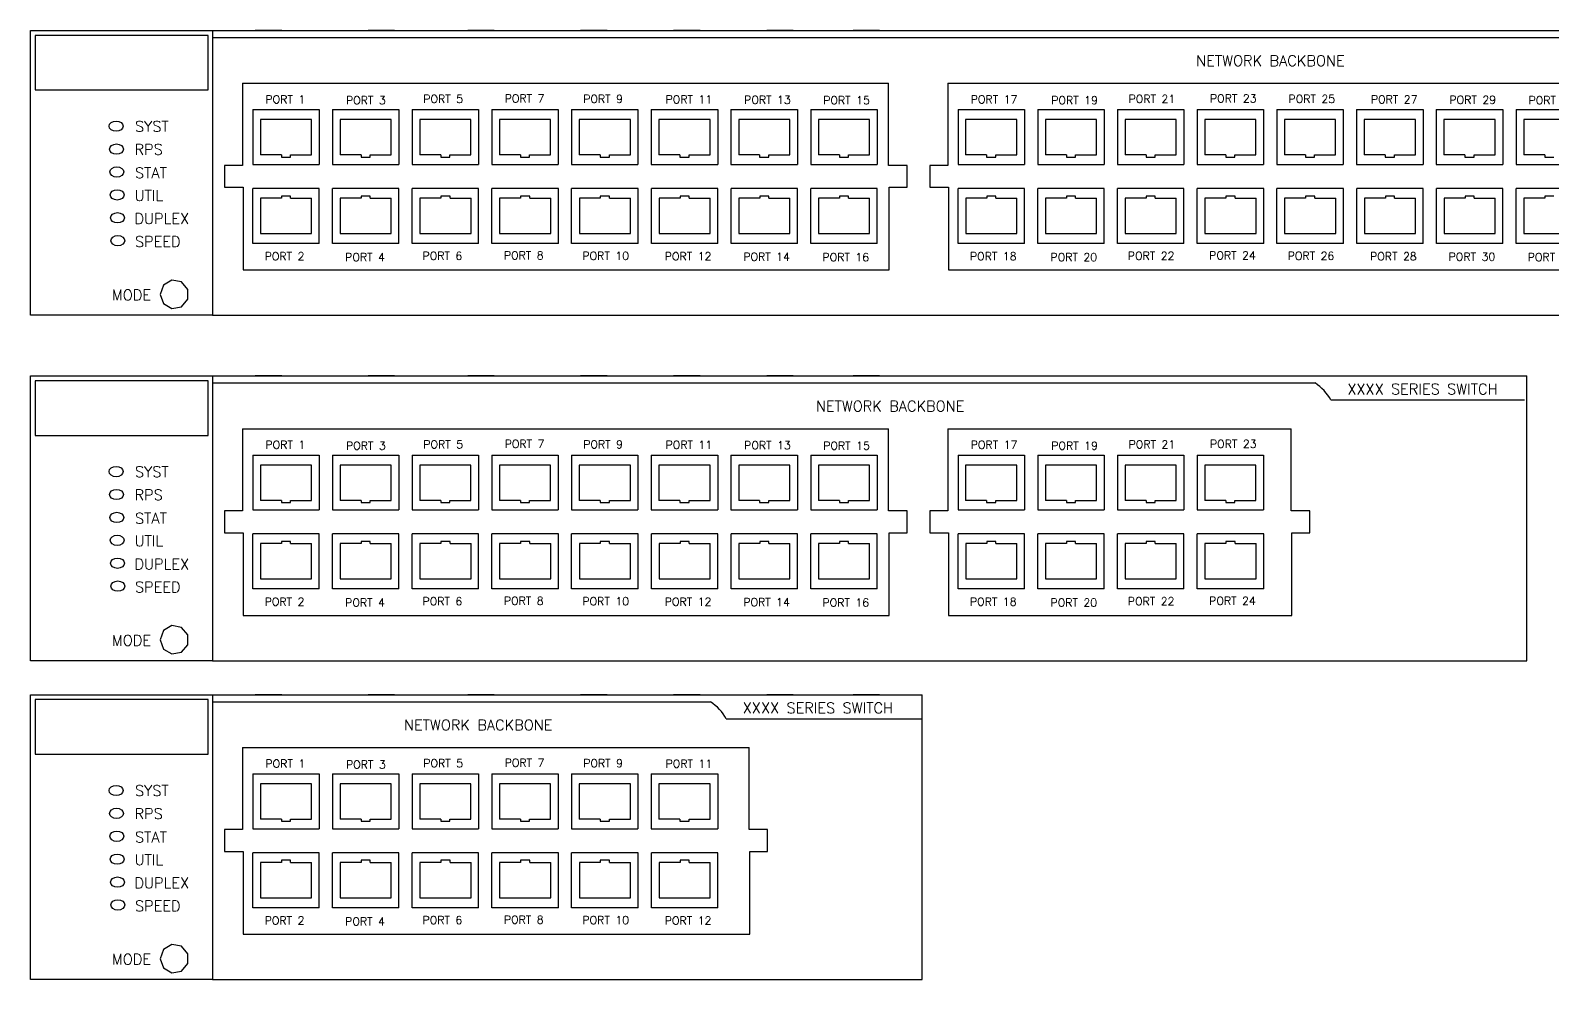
# Model space of a CAD drawing. Extents: x -2.4 to 62.2, y -8.6 to 10.3.
# Drawn here: x 50.22 to 57.38, y -1.47 to 3 of the extents above; entities that cross this region are included whole.
import ezdxf

# ---------------------------------------------------------------- set-up
doc = ezdxf.new("R2010")
doc.units = 0
doc.header["$LTSCALE"] = 0.25
doc.header["$MEASUREMENT"] = 0
doc.layers.get('0').update_dxf_attribs({"linetype": 'CONTINUOUS'})
doc.styles.get("Standard").update_dxf_attribs({"font": 'SIMPLEX.shx'})
doc.styles.add('WD', font='txt.shx')

# ---------------------------------------------------------------- blocks, each defined once
blk = doc.blocks.new('_SWITCH')
at = {"color": 7, "ltscale": 0.5}
for p, q in [((3.9115, 3.8546), (15.0519, 3.8544)), ((4.2373, 3.8544), (4.1123, 3.8544)), ((4.7686, 3.8544), (4.6436, 3.8544)), ((5.2373, 3.8544), (5.1123, 3.8544)), ((5.7686, 3.8544), (5.6436, 3.8544)), ((6.2061, 3.8544), (6.0811, 3.8544)), ((6.6436, 3.8544), (6.5186, 3.8544)), ((7.0498, 3.8544), (6.9248, 3.8544)), ((4.0524, 3.6062), (7.0923, 3.6062)), ((7.3702, 3.6062), (10.4101, 3.6062)), ((4.1008, 3.4824), (4.4133, 3.4824)), ((4.1008, 3.4824), (4.1008, 3.2241)), ((4.4133, 3.4824), (4.4133, 3.2241)), ((4.4758, 3.4824), (4.7883, 3.4824)), ((4.4758, 3.4824), (4.4758, 3.2241)), ((4.7883, 3.4824), (4.7883, 3.2241)), ((4.8508, 3.4824), (5.1633, 3.4824)), ((4.8508, 3.4824), (4.8508, 3.2241)), ((5.1633, 3.4824), (5.1633, 3.2241)), ((5.2258, 3.4824), (5.5383, 3.4824)), ((5.2258, 3.4824), (5.2258, 3.2241)), ((5.5383, 3.4824), (5.5383, 3.2241)), ((5.6008, 3.4824), (5.9133, 3.4824)), ((5.6008, 3.4824), (5.6008, 3.2241)), ((5.9133, 3.4824), (5.9133, 3.2241)), ((5.9758, 3.4824), (6.2883, 3.4824)), ((5.9758, 3.4824), (5.9758, 3.2241)), ((6.2883, 3.4824), (6.2883, 3.2241)), ((6.3508, 3.4824), (6.6633, 3.4824)), ((6.3508, 3.4824), (6.3508, 3.2241)), ((6.6633, 3.4824), (6.6633, 3.2241)), ((6.7258, 3.4824), (7.0383, 3.4824)), ((6.7258, 3.4824), (6.7258, 3.2241)), ((7.0383, 3.4824), (7.0383, 3.2241)), ((7.4187, 3.4824), (7.7312, 3.4824)), ((7.4187, 3.4824), (7.4187, 3.2241)), ((7.7312, 3.4824), (7.7312, 3.2241)), ((7.7937, 3.4824), (8.1062, 3.4824)), ((7.7937, 3.4824), (7.7937, 3.2241)), ((8.1062, 3.4824), (8.1062, 3.2241)), ((8.1687, 3.4824), (8.4812, 3.4824)), ((8.1687, 3.4824), (8.1687, 3.2241)), ((8.4812, 3.4824), (8.4812, 3.2241)), ((8.5437, 3.4824), (8.8562, 3.4824)), ((8.5437, 3.4824), (8.5437, 3.2241)), ((8.8562, 3.4824), (8.8562, 3.2241)), ((8.9187, 3.4824), (9.2312, 3.4824)), ((8.9187, 3.4824), (8.9187, 3.2241)), ((9.2312, 3.4824), (9.2312, 3.2241)), ((9.2937, 3.4824), (9.6062, 3.4824)), ((9.2937, 3.4824), (9.2937, 3.2241)), ((9.6062, 3.4824), (9.6062, 3.2241)), ((9.6687, 3.4824), (9.9812, 3.4824)), ((9.6687, 3.4824), (9.6687, 3.2241)), ((9.9812, 3.4824), (9.9812, 3.2241)), ((10.0437, 3.4824), (10.3562, 3.4824)), ((10.0437, 3.4824), (10.0437, 3.2241)), ((4.3773, 3.4353), (4.1369, 3.4353)), ((4.1369, 3.4353), (4.1369, 3.269)), ((4.3773, 3.269), (4.3773, 3.4353)), ((4.7523, 3.4353), (4.5119, 3.4353)), ((4.5119, 3.4353), (4.5119, 3.269)), ((4.7523, 3.269), (4.7523, 3.4353)), ((5.1273, 3.4353), (4.8869, 3.4353)), ((4.8869, 3.4353), (4.8869, 3.269)), ((5.1273, 3.269), (5.1273, 3.4353)), ((5.5023, 3.4353), (5.2619, 3.4353)), ((5.2619, 3.4353), (5.2619, 3.269)), ((5.5023, 3.269), (5.5023, 3.4353)), ((5.8773, 3.4353), (5.6369, 3.4353)), ((5.6369, 3.4353), (5.6369, 3.269)), ((5.8773, 3.269), (5.8773, 3.4353)), ((6.2523, 3.4353), (6.0119, 3.4353)), ((6.0119, 3.4353), (6.0119, 3.269)), ((6.2523, 3.269), (6.2523, 3.4353)), ((6.6273, 3.4353), (6.3869, 3.4353)), ((6.3869, 3.4353), (6.3869, 3.269)), ((6.6273, 3.269), (6.6273, 3.4353)), ((7.0023, 3.4353), (6.7619, 3.4353)), ((6.7619, 3.4353), (6.7619, 3.269)), ((7.0023, 3.269), (7.0023, 3.4353)), ((7.6951, 3.4353), (7.4547, 3.4353)), ((7.4547, 3.4353), (7.4547, 3.269)), ((7.6951, 3.269), (7.6951, 3.4353)), ((8.0701, 3.4353), (7.8297, 3.4353)), ((7.8297, 3.4353), (7.8297, 3.269)), ((8.0701, 3.269), (8.0701, 3.4353)), ((8.4451, 3.4353), (8.2047, 3.4353)), ((8.2047, 3.4353), (8.2047, 3.269)), ((8.4451, 3.269), (8.4451, 3.4353)), ((8.8201, 3.4353), (8.5797, 3.4353)), ((8.5797, 3.4353), (8.5797, 3.269)), ((8.8201, 3.269), (8.8201, 3.4353)), ((9.1951, 3.4353), (8.9547, 3.4353)), ((8.9547, 3.4353), (8.9547, 3.269)), ((9.1951, 3.269), (9.1951, 3.4353)), ((9.5701, 3.4353), (9.3297, 3.4353)), ((9.3297, 3.4353), (9.3297, 3.269)), ((9.5701, 3.269), (9.5701, 3.4353)), ((9.9451, 3.4353), (9.7047, 3.4353)), ((9.7047, 3.4353), (9.7047, 3.269)), ((9.9451, 3.269), (9.9451, 3.4353)), ((10.3201, 3.4353), (10.0797, 3.4353)), ((10.0797, 3.4353), (10.0797, 3.269)), ((4.1008, 3.2241), (4.4133, 3.2241)), ((4.2356, 3.269), (4.1369, 3.269)), ((4.2356, 3.269), (4.2356, 3.2591)), ((4.2356, 3.2591), (4.2786, 3.2591)), ((4.2786, 3.269), (4.3773, 3.269)), ((4.2786, 3.2591), (4.2786, 3.269)), ((4.4758, 3.2241), (4.7883, 3.2241)), ((4.6106, 3.269), (4.5119, 3.269)), ((4.6106, 3.269), (4.6106, 3.2591)), ((4.6106, 3.2591), (4.6536, 3.2591)), ((4.6536, 3.269), (4.7523, 3.269)), ((4.6536, 3.2591), (4.6536, 3.269)), ((4.8508, 3.2241), (5.1633, 3.2241)), ((4.9856, 3.269), (4.8869, 3.269)), ((4.9856, 3.269), (4.9856, 3.2591)), ((4.9856, 3.2591), (5.0286, 3.2591)), ((5.0286, 3.269), (5.1273, 3.269)), ((5.0286, 3.2591), (5.0286, 3.269)), ((5.2258, 3.2241), (5.5383, 3.2241)), ((5.3606, 3.269), (5.2619, 3.269)), ((5.3606, 3.269), (5.3606, 3.2591)), ((5.3606, 3.2591), (5.4036, 3.2591)), ((5.4036, 3.269), (5.5023, 3.269)), ((5.4036, 3.2591), (5.4036, 3.269)), ((5.6008, 3.2241), (5.9133, 3.2241)), ((5.7356, 3.269), (5.6369, 3.269)), ((5.7356, 3.269), (5.7356, 3.2591)), ((5.7356, 3.2591), (5.7786, 3.2591)), ((5.7786, 3.269), (5.8773, 3.269)), ((5.7786, 3.2591), (5.7786, 3.269)), ((5.9758, 3.2241), (6.2883, 3.2241)), ((6.1106, 3.269), (6.0119, 3.269)), ((6.1106, 3.269), (6.1106, 3.2591)), ((6.1106, 3.2591), (6.1536, 3.2591)), ((6.1536, 3.269), (6.2523, 3.269)), ((6.1536, 3.2591), (6.1536, 3.269)), ((6.3508, 3.2241), (6.6633, 3.2241)), ((6.4856, 3.269), (6.3869, 3.269)), ((6.4856, 3.269), (6.4856, 3.2591)), ((6.4856, 3.2591), (6.5286, 3.2591)), ((6.5286, 3.269), (6.6273, 3.269)), ((6.5286, 3.2591), (6.5286, 3.269)), ((6.7258, 3.2241), (7.0383, 3.2241)), ((6.8606, 3.269), (6.7619, 3.269)), ((6.8606, 3.269), (6.8606, 3.2591)), ((6.8606, 3.2591), (6.9036, 3.2591)), ((6.9036, 3.269), (7.0023, 3.269)), ((6.9036, 3.2591), (6.9036, 3.269)), ((7.4187, 3.2241), (7.7312, 3.2241)), ((7.5534, 3.269), (7.4547, 3.269)), ((7.5534, 3.269), (7.5534, 3.2591)), ((7.5534, 3.2591), (7.5964, 3.2591)), ((7.5964, 3.269), (7.6951, 3.269)), ((7.5964, 3.2591), (7.5964, 3.269)), ((7.7937, 3.2241), (8.1062, 3.2241)), ((7.9284, 3.269), (7.8297, 3.269)), ((7.9284, 3.269), (7.9284, 3.2591)), ((7.9284, 3.2591), (7.9714, 3.2591)), ((7.9714, 3.269), (8.0701, 3.269)), ((7.9714, 3.2591), (7.9714, 3.269)), ((8.1687, 3.2241), (8.4812, 3.2241)), ((8.3034, 3.269), (8.2047, 3.269)), ((8.3034, 3.269), (8.3034, 3.2591)), ((8.3034, 3.2591), (8.3464, 3.2591)), ((8.3464, 3.269), (8.4451, 3.269)), ((8.3464, 3.2591), (8.3464, 3.269)), ((8.5437, 3.2241), (8.8562, 3.2241)), ((8.6784, 3.269), (8.5797, 3.269)), ((8.6784, 3.269), (8.6784, 3.2591)), ((8.6784, 3.2591), (8.7214, 3.2591)), ((8.7214, 3.269), (8.8201, 3.269)), ((8.7214, 3.2591), (8.7214, 3.269)), ((8.9187, 3.2241), (9.2312, 3.2241)), ((9.0534, 3.269), (8.9547, 3.269)), ((9.0534, 3.269), (9.0534, 3.2591)), ((9.0534, 3.2591), (9.0964, 3.2591)), ((9.0964, 3.269), (9.1951, 3.269)), ((9.0964, 3.2591), (9.0964, 3.269)), ((9.2937, 3.2241), (9.6062, 3.2241)), ((9.4284, 3.269), (9.3297, 3.269)), ((9.4284, 3.269), (9.4284, 3.2591)), ((9.4284, 3.2591), (9.4714, 3.2591)), ((9.4714, 3.269), (9.5701, 3.269)), ((9.4714, 3.2591), (9.4714, 3.269)), ((9.6687, 3.2241), (9.9812, 3.2241)), ((9.8034, 3.269), (9.7047, 3.269)), ((9.8034, 3.269), (9.8034, 3.2591)), ((9.8034, 3.2591), (9.8464, 3.2591)), ((9.8464, 3.269), (9.9451, 3.269)), ((9.8464, 3.2591), (9.8464, 3.269)), ((10.0437, 3.2241), (10.3562, 3.2241)), ((10.1784, 3.269), (10.0797, 3.269)), ((10.1784, 3.269), (10.1784, 3.2591)), ((10.1784, 3.2591), (10.2214, 3.2591)), ((4.4138, 3.1108), (4.1013, 3.1108)), ((4.1013, 2.8525), (4.1013, 3.1108)), ((4.4138, 2.8525), (4.4138, 3.1108)), ((4.7888, 3.1108), (4.4763, 3.1108)), ((4.4763, 2.8525), (4.4763, 3.1108)), ((4.7888, 2.8525), (4.7888, 3.1108)), ((5.1638, 3.1108), (4.8513, 3.1108)), ((4.8513, 2.8525), (4.8513, 3.1108)), ((5.1638, 2.8525), (5.1638, 3.1108)), ((5.5388, 3.1108), (5.2263, 3.1108)), ((5.2263, 2.8525), (5.2263, 3.1108)), ((5.5388, 2.8525), (5.5388, 3.1108)), ((5.9138, 3.1108), (5.6013, 3.1108)), ((5.6013, 2.8525), (5.6013, 3.1108)), ((5.9138, 2.8525), (5.9138, 3.1108)), ((6.2888, 3.1108), (5.9763, 3.1108)), ((5.9763, 2.8525), (5.9763, 3.1108)), ((6.2888, 2.8525), (6.2888, 3.1108)), ((6.6638, 3.1108), (6.3513, 3.1108)), ((6.3513, 2.8525), (6.3513, 3.1108)), ((6.6638, 2.8525), (6.6638, 3.1108)), ((7.0388, 3.1108), (6.7263, 3.1108)), ((6.7263, 2.8525), (6.7263, 3.1108)), ((7.0388, 2.8525), (7.0388, 3.1108)), ((7.7317, 3.1108), (7.4192, 3.1108)), ((7.4192, 2.8525), (7.4192, 3.1108)), ((7.7317, 2.8525), (7.7317, 3.1108)), ((8.1067, 3.1108), (7.7942, 3.1108)), ((7.7942, 2.8525), (7.7942, 3.1108)), ((8.1067, 2.8525), (8.1067, 3.1108)), ((8.4817, 3.1108), (8.1692, 3.1108)), ((8.1692, 2.8525), (8.1692, 3.1108)), ((8.4817, 2.8525), (8.4817, 3.1108)), ((8.8567, 3.1108), (8.5442, 3.1108)), ((8.5442, 2.8525), (8.5442, 3.1108)), ((8.8567, 2.8525), (8.8567, 3.1108)), ((9.2317, 3.1108), (8.9192, 3.1108)), ((8.9192, 2.8525), (8.9192, 3.1108)), ((9.2317, 2.8525), (9.2317, 3.1108)), ((9.6067, 3.1108), (9.2942, 3.1108)), ((9.2942, 2.8525), (9.2942, 3.1108)), ((9.6067, 2.8525), (9.6067, 3.1108)), ((9.9817, 3.1108), (9.6692, 3.1108)), ((9.6692, 2.8525), (9.6692, 3.1108)), ((9.9817, 2.8525), (9.9817, 3.1108)), ((10.3567, 3.1108), (10.0442, 3.1108)), ((10.0442, 2.8525), (10.0442, 3.1108)), ((4.2361, 3.0659), (4.1374, 3.0659)), ((4.1374, 3.0659), (4.1374, 2.8996)), ((4.2791, 3.0758), (4.2361, 3.0758)), ((4.2361, 3.0758), (4.2361, 3.0659)), ((4.2791, 3.0659), (4.2791, 3.0758)), ((4.2791, 3.0659), (4.3778, 3.0659)), ((4.3778, 2.8996), (4.3778, 3.0659)), ((4.6111, 3.0659), (4.5124, 3.0659)), ((4.5124, 3.0659), (4.5124, 2.8996)), ((4.6541, 3.0758), (4.6111, 3.0758)), ((4.6111, 3.0758), (4.6111, 3.0659)), ((4.6541, 3.0659), (4.6541, 3.0758)), ((4.6541, 3.0659), (4.7528, 3.0659)), ((4.7528, 2.8996), (4.7528, 3.0659)), ((4.9861, 3.0659), (4.8874, 3.0659)), ((4.8874, 3.0659), (4.8874, 2.8996)), ((5.0291, 3.0758), (4.9861, 3.0758)), ((4.9861, 3.0758), (4.9861, 3.0659)), ((5.0291, 3.0659), (5.0291, 3.0758)), ((5.0291, 3.0659), (5.1278, 3.0659)), ((5.1278, 2.8996), (5.1278, 3.0659)), ((5.3611, 3.0659), (5.2624, 3.0659)), ((5.2624, 3.0659), (5.2624, 2.8996)), ((5.4041, 3.0758), (5.3611, 3.0758)), ((5.3611, 3.0758), (5.3611, 3.0659)), ((5.4041, 3.0659), (5.4041, 3.0758)), ((5.4041, 3.0659), (5.5028, 3.0659)), ((5.5028, 2.8996), (5.5028, 3.0659)), ((5.7361, 3.0659), (5.6374, 3.0659)), ((5.6374, 3.0659), (5.6374, 2.8996)), ((5.7791, 3.0758), (5.7361, 3.0758)), ((5.7361, 3.0758), (5.7361, 3.0659)), ((5.7791, 3.0659), (5.7791, 3.0758)), ((5.7791, 3.0659), (5.8778, 3.0659)), ((5.8778, 2.8996), (5.8778, 3.0659)), ((6.1111, 3.0659), (6.0124, 3.0659)), ((6.0124, 3.0659), (6.0124, 2.8996)), ((6.1541, 3.0758), (6.1111, 3.0758)), ((6.1111, 3.0758), (6.1111, 3.0659)), ((6.1541, 3.0659), (6.1541, 3.0758)), ((6.1541, 3.0659), (6.2528, 3.0659)), ((6.2528, 2.8996), (6.2528, 3.0659)), ((6.4861, 3.0659), (6.3874, 3.0659)), ((6.3874, 3.0659), (6.3874, 2.8996)), ((6.5291, 3.0758), (6.4861, 3.0758)), ((6.4861, 3.0758), (6.4861, 3.0659)), ((6.5291, 3.0659), (6.5291, 3.0758)), ((6.5291, 3.0659), (6.6278, 3.0659)), ((6.6278, 2.8996), (6.6278, 3.0659)), ((6.8611, 3.0659), (6.7624, 3.0659)), ((6.7624, 3.0659), (6.7624, 2.8996)), ((6.9041, 3.0758), (6.8611, 3.0758)), ((6.8611, 3.0758), (6.8611, 3.0659)), ((6.9041, 3.0659), (6.9041, 3.0758)), ((6.9041, 3.0659), (7.0028, 3.0659)), ((7.0028, 2.8996), (7.0028, 3.0659)), ((7.5539, 3.0659), (7.4552, 3.0659)), ((7.4552, 3.0659), (7.4552, 2.8996)), ((7.5969, 3.0758), (7.5539, 3.0758)), ((7.5539, 3.0758), (7.5539, 3.0659)), ((7.5969, 3.0659), (7.5969, 3.0758)), ((7.5969, 3.0659), (7.6956, 3.0659)), ((7.6956, 2.8996), (7.6956, 3.0659)), ((7.9289, 3.0659), (7.8302, 3.0659)), ((7.8302, 3.0659), (7.8302, 2.8996)), ((7.9719, 3.0758), (7.9289, 3.0758)), ((7.9289, 3.0758), (7.9289, 3.0659)), ((7.9719, 3.0659), (7.9719, 3.0758)), ((7.9719, 3.0659), (8.0706, 3.0659)), ((8.0706, 2.8996), (8.0706, 3.0659)), ((8.3039, 3.0659), (8.2052, 3.0659)), ((8.2052, 3.0659), (8.2052, 2.8996)), ((8.3469, 3.0758), (8.3039, 3.0758)), ((8.3039, 3.0758), (8.3039, 3.0659)), ((8.3469, 3.0659), (8.3469, 3.0758)), ((8.3469, 3.0659), (8.4456, 3.0659)), ((8.4456, 2.8996), (8.4456, 3.0659)), ((8.6789, 3.0659), (8.5802, 3.0659)), ((8.5802, 3.0659), (8.5802, 2.8996)), ((8.7219, 3.0758), (8.6789, 3.0758)), ((8.6789, 3.0758), (8.6789, 3.0659)), ((8.7219, 3.0659), (8.7219, 3.0758)), ((8.7219, 3.0659), (8.8206, 3.0659)), ((8.8206, 2.8996), (8.8206, 3.0659)), ((9.0539, 3.0659), (8.9552, 3.0659)), ((8.9552, 3.0659), (8.9552, 2.8996)), ((9.0969, 3.0758), (9.0539, 3.0758)), ((9.0539, 3.0758), (9.0539, 3.0659)), ((9.0969, 3.0659), (9.0969, 3.0758)), ((9.0969, 3.0659), (9.1956, 3.0659)), ((9.1956, 2.8996), (9.1956, 3.0659)), ((9.4289, 3.0659), (9.3302, 3.0659)), ((9.3302, 3.0659), (9.3302, 2.8996)), ((9.4719, 3.0758), (9.4289, 3.0758)), ((9.4289, 3.0758), (9.4289, 3.0659)), ((9.4719, 3.0659), (9.4719, 3.0758)), ((9.4719, 3.0659), (9.5706, 3.0659)), ((9.5706, 2.8996), (9.5706, 3.0659)), ((9.8039, 3.0659), (9.7052, 3.0659)), ((9.7052, 3.0659), (9.7052, 2.8996)), ((9.8469, 3.0758), (9.8039, 3.0758)), ((9.8039, 3.0758), (9.8039, 3.0659)), ((9.8469, 3.0659), (9.8469, 3.0758)), ((9.8469, 3.0659), (9.9456, 3.0659)), ((9.9456, 2.8996), (9.9456, 3.0659)), ((10.1789, 3.0659), (10.0802, 3.0659)), ((10.0802, 3.0659), (10.0802, 2.8996)), ((10.2219, 3.0758), (10.1789, 3.0758)), ((10.1789, 3.0758), (10.1789, 3.0659)), ((4.1374, 2.8996), (4.3778, 2.8996)), ((4.5124, 2.8996), (4.7528, 2.8996)), ((4.8874, 2.8996), (5.1278, 2.8996)), ((5.2624, 2.8996), (5.5028, 2.8996)), ((5.6374, 2.8996), (5.8778, 2.8996)), ((6.0124, 2.8996), (6.2528, 2.8996)), ((6.3874, 2.8996), (6.6278, 2.8996)), ((6.7624, 2.8996), (7.0028, 2.8996)), ((7.4552, 2.8996), (7.6956, 2.8996)), ((7.8302, 2.8996), (8.0706, 2.8996)), ((8.2052, 2.8996), (8.4456, 2.8996)), ((8.5802, 2.8996), (8.8206, 2.8996)), ((8.9552, 2.8996), (9.1956, 2.8996)), ((9.3302, 2.8996), (9.5706, 2.8996)), ((9.7052, 2.8996), (9.9456, 2.8996)), ((10.0802, 2.8996), (10.3206, 2.8996)), ((4.4138, 2.8525), (4.1013, 2.8525)), ((4.7888, 2.8525), (4.4763, 2.8525)), ((5.1638, 2.8525), (4.8513, 2.8525)), ((5.5388, 2.8525), (5.2263, 2.8525)), ((5.9138, 2.8525), (5.6013, 2.8525)), ((6.2888, 2.8525), (5.9763, 2.8525)), ((6.6638, 2.8525), (6.3513, 2.8525)), ((7.0388, 2.8525), (6.7263, 2.8525)), ((7.7317, 2.8525), (7.4192, 2.8525)), ((8.1067, 2.8525), (7.7942, 2.8525)), ((8.4817, 2.8525), (8.1692, 2.8525)), ((8.8567, 2.8525), (8.5442, 2.8525)), ((9.2317, 2.8525), (8.9192, 2.8525)), ((9.6067, 2.8525), (9.2942, 2.8525)), ((9.9817, 2.8525), (9.6692, 2.8525)), ((10.3567, 2.8525), (10.0442, 2.8525))]:
    blk.add_line(p, q, dxfattribs=at)
for p, q in [((3.9115, 3.8214), (14.0675, 3.8214)), ((4.0524, 3.6062), (4.0524, 3.2201)), ((7.0923, 3.2201), (7.0923, 3.6062)), ((7.3702, 3.6062), (7.3702, 3.2201)), ((4.0524, 3.2201), (3.9684, 3.2201)), ((3.9684, 3.2201), (3.9684, 3.117)), ((7.1794, 3.2201), (7.0923, 3.2201)), ((7.1794, 3.117), (7.1794, 3.2201)), ((7.3702, 3.2201), (7.2862, 3.2201)), ((7.2862, 3.2201), (7.2862, 3.117)), ((3.9684, 3.117), (4.0555, 3.117)), ((4.0555, 3.117), (4.0555, 2.7279)), ((7.0954, 3.117), (7.1794, 3.117)), ((7.0956, 2.7279), (7.0954, 3.117)), ((7.2862, 3.117), (7.3733, 3.117)), ((7.3733, 3.117), (7.3733, 2.7279)), ((4.0555, 2.7279), (7.0956, 2.7279)), ((7.3733, 2.7279), (10.4134, 2.7279)), ((3.9115, 2.5147), (15.0519, 2.5147))]:
    blk.add_line(p, q)
for points in [[(3.9115, 3.8546), (3.9115, 2.5147), (3.0554, 2.5147), (3.0554, 3.8546)], [(3.0777, 3.8316), (3.0777, 3.5748), (3.8917, 3.5748), (3.8917, 3.8316)], [(3.6808, 2.5695), (3.7209, 2.5464), (3.7664, 2.5544), (3.7962, 2.5898), (3.7962, 2.6361), (3.7664, 2.6715), (3.7209, 2.6796), (3.6808, 2.6564), (3.665, 2.613)]]:
    blk.add_lwpolyline(points, close=True)
for centre in [(3.4583, 3.4043), (3.46, 3.2966), (3.4617, 3.1888), (3.4634, 3.0811), (3.465, 2.9734), (3.4667, 2.8657)]:
    blk.add_ellipse(centre, major_axis=(0.0329, 0), ratio=0.733389)
at = {"color": 7, "linetype": 'Continuous', "ltscale": 0.5}
for s, height, p in [('NETWORK BACKBONE', 0.05, (8.539, 3.6873)), ('PORT 1', 0.03764, (4.1607, 3.5117)), ('PORT 3', 0.03764, (4.5396, 3.5073)), ('PORT 5', 0.03764, (4.9033, 3.5136)), ('PORT 7', 0.03764, (5.286, 3.5157)), ('PORT 9', 0.03764, (5.6555, 3.5136)), ('PORT 11', 0.03764, (6.043, 3.5115)), ('PORT 13', 0.03764, (6.4125, 3.5094)), ('PORT 15', 0.03764, (6.7846, 3.5073)), ('PORT 17', 0.03764, (7.4785, 3.5117)), ('PORT 19', 0.03764, (7.8574, 3.5073)), ('PORT 21', 0.03764, (8.2211, 3.5136)), ('PORT 23', 0.03764, (8.6038, 3.5157)), ('PORT 25', 0.03764, (8.9733, 3.5136)), ('PORT 27', 0.03764, (9.3608, 3.5115)), ('PORT 29', 0.03764, (9.7303, 3.5094)), ('PORT 31', 0.03764, (10.1024, 3.5073)), ('SYST', 0.05, (3.5472, 3.3785)), ('RPS', 0.05, (3.5451, 3.2701)), ('STAT', 0.05, (3.5474, 3.1598)), ('UTIL', 0.05, (3.5449, 3.053)), ('DUPLEX', 0.05, (3.5447, 2.9443)), ('SPEED', 0.05, (3.5472, 2.8363)), ('MODE', 0.05, (3.4383, 2.5854))]:
    blk.add_text(s, height=height, dxfattribs=at).set_placement(p)
for s, p in [('PORT 2', (4.157, 2.7736)), ('PORT 4', (4.5358, 2.7692)), ('PORT 6', (4.8996, 2.7755)), ('PORT 8', (5.2823, 2.7776)), ('PORT 10', (5.6518, 2.7755)), ('PORT 12', (6.0392, 2.7734)), ('PORT 14', (6.4087, 2.7713)), ('PORT 16', (6.7809, 2.7692)), ('PORT 18', (7.4748, 2.7736)), ('PORT 20', (7.8536, 2.7692)), ('PORT 22', (8.2174, 2.7755)), ('PORT 24', (8.6001, 2.7776)), ('PORT 26', (8.9696, 2.7755)), ('PORT 28', (9.357, 2.7734)), ('PORT 30', (9.7265, 2.7713)), ('PORT 32', (10.0987, 2.7692))]:
    blk.add_text(s, height=0.03764, rotation=360, dxfattribs=at).set_placement(p)
at = {"style": 'WD', "flags": 1}
blk.add_attdef('10/100/1000 Base-T', (14.3312, 3.3395), '', height=0.01, dxfattribs=at)
blk = doc.blocks.new('_SWITCH24')
at = {"color": 7, "ltscale": 0.5}
for p, q in [((3.9115, 3.8546), (10.0938, 3.8545)), ((4.2373, 3.8544), (4.1123, 3.8544)), ((4.7686, 3.8544), (4.6436, 3.8544)), ((5.2373, 3.8544), (5.1123, 3.8544)), ((5.7686, 3.8544), (5.6436, 3.8544)), ((6.2061, 3.8544), (6.0811, 3.8544)), ((6.6436, 3.8544), (6.5186, 3.8544)), ((7.0498, 3.8544), (6.9248, 3.8544)), ((4.0524, 3.6062), (7.0923, 3.6062)), ((7.3702, 3.6062), (8.986, 3.6062)), ((4.1008, 3.4824), (4.4133, 3.4824)), ((4.1008, 3.4824), (4.1008, 3.2241)), ((4.4133, 3.4824), (4.4133, 3.2241)), ((4.4758, 3.4824), (4.7883, 3.4824)), ((4.4758, 3.4824), (4.4758, 3.2241)), ((4.7883, 3.4824), (4.7883, 3.2241)), ((4.8508, 3.4824), (5.1633, 3.4824)), ((4.8508, 3.4824), (4.8508, 3.2241)), ((5.1633, 3.4824), (5.1633, 3.2241)), ((5.2258, 3.4824), (5.5383, 3.4824)), ((5.2258, 3.4824), (5.2258, 3.2241)), ((5.5383, 3.4824), (5.5383, 3.2241)), ((5.6008, 3.4824), (5.9133, 3.4824)), ((5.6008, 3.4824), (5.6008, 3.2241)), ((5.9133, 3.4824), (5.9133, 3.2241)), ((5.9758, 3.4824), (6.2883, 3.4824)), ((5.9758, 3.4824), (5.9758, 3.2241)), ((6.2883, 3.4824), (6.2883, 3.2241)), ((6.3508, 3.4824), (6.6633, 3.4824)), ((6.3508, 3.4824), (6.3508, 3.2241)), ((6.6633, 3.4824), (6.6633, 3.2241)), ((6.7258, 3.4824), (7.0383, 3.4824)), ((6.7258, 3.4824), (6.7258, 3.2241)), ((7.0383, 3.4824), (7.0383, 3.2241)), ((7.4187, 3.4824), (7.7312, 3.4824)), ((7.4187, 3.4824), (7.4187, 3.2241)), ((7.7312, 3.4824), (7.7312, 3.2241)), ((7.7937, 3.4824), (8.1062, 3.4824)), ((7.7937, 3.4824), (7.7937, 3.2241)), ((8.1062, 3.4824), (8.1062, 3.2241)), ((8.1687, 3.4824), (8.4812, 3.4824)), ((8.1687, 3.4824), (8.1687, 3.2241)), ((8.4812, 3.4824), (8.4812, 3.2241)), ((8.5437, 3.4824), (8.8562, 3.4824)), ((8.5437, 3.4824), (8.5437, 3.2241)), ((8.8562, 3.4824), (8.8562, 3.2241)), ((4.3773, 3.4353), (4.1369, 3.4353)), ((4.1369, 3.4353), (4.1369, 3.269)), ((4.3773, 3.269), (4.3773, 3.4353)), ((4.7523, 3.4353), (4.5119, 3.4353)), ((4.5119, 3.4353), (4.5119, 3.269)), ((4.7523, 3.269), (4.7523, 3.4353)), ((5.1273, 3.4353), (4.8869, 3.4353)), ((4.8869, 3.4353), (4.8869, 3.269)), ((5.1273, 3.269), (5.1273, 3.4353)), ((5.5023, 3.4353), (5.2619, 3.4353)), ((5.2619, 3.4353), (5.2619, 3.269)), ((5.5023, 3.269), (5.5023, 3.4353)), ((5.8773, 3.4353), (5.6369, 3.4353)), ((5.6369, 3.4353), (5.6369, 3.269)), ((5.8773, 3.269), (5.8773, 3.4353)), ((6.2523, 3.4353), (6.0119, 3.4353)), ((6.0119, 3.4353), (6.0119, 3.269)), ((6.2523, 3.269), (6.2523, 3.4353)), ((6.6273, 3.4353), (6.3869, 3.4353)), ((6.3869, 3.4353), (6.3869, 3.269)), ((6.6273, 3.269), (6.6273, 3.4353)), ((7.0023, 3.4353), (6.7619, 3.4353)), ((6.7619, 3.4353), (6.7619, 3.269)), ((7.0023, 3.269), (7.0023, 3.4353)), ((7.6951, 3.4353), (7.4547, 3.4353)), ((7.4547, 3.4353), (7.4547, 3.269)), ((7.6951, 3.269), (7.6951, 3.4353)), ((8.0701, 3.4353), (7.8297, 3.4353)), ((7.8297, 3.4353), (7.8297, 3.269)), ((8.0701, 3.269), (8.0701, 3.4353)), ((8.4451, 3.4353), (8.2047, 3.4353)), ((8.2047, 3.4353), (8.2047, 3.269)), ((8.4451, 3.269), (8.4451, 3.4353)), ((8.8201, 3.4353), (8.5797, 3.4353)), ((8.5797, 3.4353), (8.5797, 3.269)), ((8.8201, 3.269), (8.8201, 3.4353)), ((4.1008, 3.2241), (4.4133, 3.2241)), ((4.2356, 3.269), (4.1369, 3.269)), ((4.2356, 3.269), (4.2356, 3.2591)), ((4.2356, 3.2591), (4.2786, 3.2591)), ((4.2786, 3.269), (4.3773, 3.269)), ((4.2786, 3.2591), (4.2786, 3.269)), ((4.4758, 3.2241), (4.7883, 3.2241)), ((4.6106, 3.269), (4.5119, 3.269)), ((4.6106, 3.269), (4.6106, 3.2591)), ((4.6106, 3.2591), (4.6536, 3.2591)), ((4.6536, 3.269), (4.7523, 3.269)), ((4.6536, 3.2591), (4.6536, 3.269)), ((4.8508, 3.2241), (5.1633, 3.2241)), ((4.9856, 3.269), (4.8869, 3.269)), ((4.9856, 3.269), (4.9856, 3.2591)), ((4.9856, 3.2591), (5.0286, 3.2591)), ((5.0286, 3.269), (5.1273, 3.269)), ((5.0286, 3.2591), (5.0286, 3.269)), ((5.2258, 3.2241), (5.5383, 3.2241)), ((5.3606, 3.269), (5.2619, 3.269)), ((5.3606, 3.269), (5.3606, 3.2591)), ((5.3606, 3.2591), (5.4036, 3.2591)), ((5.4036, 3.269), (5.5023, 3.269)), ((5.4036, 3.2591), (5.4036, 3.269)), ((5.6008, 3.2241), (5.9133, 3.2241)), ((5.7356, 3.269), (5.6369, 3.269)), ((5.7356, 3.269), (5.7356, 3.2591)), ((5.7356, 3.2591), (5.7786, 3.2591)), ((5.7786, 3.269), (5.8773, 3.269)), ((5.7786, 3.2591), (5.7786, 3.269)), ((5.9758, 3.2241), (6.2883, 3.2241)), ((6.1106, 3.269), (6.0119, 3.269)), ((6.1106, 3.269), (6.1106, 3.2591)), ((6.1106, 3.2591), (6.1536, 3.2591)), ((6.1536, 3.269), (6.2523, 3.269)), ((6.1536, 3.2591), (6.1536, 3.269)), ((6.3508, 3.2241), (6.6633, 3.2241)), ((6.4856, 3.269), (6.3869, 3.269)), ((6.4856, 3.269), (6.4856, 3.2591)), ((6.4856, 3.2591), (6.5286, 3.2591)), ((6.5286, 3.269), (6.6273, 3.269)), ((6.5286, 3.2591), (6.5286, 3.269)), ((6.7258, 3.2241), (7.0383, 3.2241)), ((6.8606, 3.269), (6.7619, 3.269)), ((6.8606, 3.269), (6.8606, 3.2591)), ((6.8606, 3.2591), (6.9036, 3.2591)), ((6.9036, 3.269), (7.0023, 3.269)), ((6.9036, 3.2591), (6.9036, 3.269)), ((7.4187, 3.2241), (7.7312, 3.2241)), ((7.5534, 3.269), (7.4547, 3.269)), ((7.5534, 3.269), (7.5534, 3.2591)), ((7.5534, 3.2591), (7.5964, 3.2591)), ((7.5964, 3.269), (7.6951, 3.269)), ((7.5964, 3.2591), (7.5964, 3.269)), ((7.7937, 3.2241), (8.1062, 3.2241)), ((7.9284, 3.269), (7.8297, 3.269)), ((7.9284, 3.269), (7.9284, 3.2591)), ((7.9284, 3.2591), (7.9714, 3.2591)), ((7.9714, 3.269), (8.0701, 3.269)), ((7.9714, 3.2591), (7.9714, 3.269)), ((8.1687, 3.2241), (8.4812, 3.2241)), ((8.3034, 3.269), (8.2047, 3.269)), ((8.3034, 3.269), (8.3034, 3.2591)), ((8.3034, 3.2591), (8.3464, 3.2591)), ((8.3464, 3.269), (8.4451, 3.269)), ((8.3464, 3.2591), (8.3464, 3.269)), ((8.5437, 3.2241), (8.8562, 3.2241)), ((8.6784, 3.269), (8.5797, 3.269)), ((8.6784, 3.269), (8.6784, 3.2591)), ((8.6784, 3.2591), (8.7214, 3.2591)), ((8.7214, 3.269), (8.8201, 3.269)), ((8.7214, 3.2591), (8.7214, 3.269)), ((4.4138, 3.1108), (4.1013, 3.1108)), ((4.1013, 2.8525), (4.1013, 3.1108)), ((4.4138, 2.8525), (4.4138, 3.1108)), ((4.7888, 3.1108), (4.4763, 3.1108)), ((4.4763, 2.8525), (4.4763, 3.1108)), ((4.7888, 2.8525), (4.7888, 3.1108)), ((5.1638, 3.1108), (4.8513, 3.1108)), ((4.8513, 2.8525), (4.8513, 3.1108)), ((5.1638, 2.8525), (5.1638, 3.1108)), ((5.5388, 3.1108), (5.2263, 3.1108)), ((5.2263, 2.8525), (5.2263, 3.1108)), ((5.5388, 2.8525), (5.5388, 3.1108)), ((5.9138, 3.1108), (5.6013, 3.1108)), ((5.6013, 2.8525), (5.6013, 3.1108)), ((5.9138, 2.8525), (5.9138, 3.1108)), ((6.2888, 3.1108), (5.9763, 3.1108)), ((5.9763, 2.8525), (5.9763, 3.1108)), ((6.2888, 2.8525), (6.2888, 3.1108)), ((6.6638, 3.1108), (6.3513, 3.1108)), ((6.3513, 2.8525), (6.3513, 3.1108)), ((6.6638, 2.8525), (6.6638, 3.1108)), ((7.0388, 3.1108), (6.7263, 3.1108)), ((6.7263, 2.8525), (6.7263, 3.1108)), ((7.0388, 2.8525), (7.0388, 3.1108)), ((7.7317, 3.1108), (7.4192, 3.1108)), ((7.4192, 2.8525), (7.4192, 3.1108)), ((7.7317, 2.8525), (7.7317, 3.1108)), ((8.1067, 3.1108), (7.7942, 3.1108)), ((7.7942, 2.8525), (7.7942, 3.1108)), ((8.1067, 2.8525), (8.1067, 3.1108)), ((8.4817, 3.1108), (8.1692, 3.1108)), ((8.1692, 2.8525), (8.1692, 3.1108)), ((8.4817, 2.8525), (8.4817, 3.1108)), ((8.8567, 3.1108), (8.5442, 3.1108)), ((8.5442, 2.8525), (8.5442, 3.1108)), ((8.8567, 2.8525), (8.8567, 3.1108)), ((4.2361, 3.0659), (4.1374, 3.0659)), ((4.1374, 3.0659), (4.1374, 2.8996)), ((4.2791, 3.0758), (4.2361, 3.0758)), ((4.2361, 3.0758), (4.2361, 3.0659)), ((4.2791, 3.0659), (4.2791, 3.0758)), ((4.2791, 3.0659), (4.3778, 3.0659)), ((4.3778, 2.8996), (4.3778, 3.0659)), ((4.6111, 3.0659), (4.5124, 3.0659)), ((4.5124, 3.0659), (4.5124, 2.8996)), ((4.6541, 3.0758), (4.6111, 3.0758)), ((4.6111, 3.0758), (4.6111, 3.0659)), ((4.6541, 3.0659), (4.6541, 3.0758)), ((4.6541, 3.0659), (4.7528, 3.0659)), ((4.7528, 2.8996), (4.7528, 3.0659)), ((4.9861, 3.0659), (4.8874, 3.0659)), ((4.8874, 3.0659), (4.8874, 2.8996)), ((5.0291, 3.0758), (4.9861, 3.0758)), ((4.9861, 3.0758), (4.9861, 3.0659)), ((5.0291, 3.0659), (5.0291, 3.0758)), ((5.0291, 3.0659), (5.1278, 3.0659)), ((5.1278, 2.8996), (5.1278, 3.0659)), ((5.3611, 3.0659), (5.2624, 3.0659)), ((5.2624, 3.0659), (5.2624, 2.8996)), ((5.4041, 3.0758), (5.3611, 3.0758)), ((5.3611, 3.0758), (5.3611, 3.0659)), ((5.4041, 3.0659), (5.4041, 3.0758)), ((5.4041, 3.0659), (5.5028, 3.0659)), ((5.5028, 2.8996), (5.5028, 3.0659)), ((5.7361, 3.0659), (5.6374, 3.0659)), ((5.6374, 3.0659), (5.6374, 2.8996)), ((5.7791, 3.0758), (5.7361, 3.0758)), ((5.7361, 3.0758), (5.7361, 3.0659)), ((5.7791, 3.0659), (5.7791, 3.0758)), ((5.7791, 3.0659), (5.8778, 3.0659)), ((5.8778, 2.8996), (5.8778, 3.0659)), ((6.1111, 3.0659), (6.0124, 3.0659)), ((6.0124, 3.0659), (6.0124, 2.8996)), ((6.1541, 3.0758), (6.1111, 3.0758)), ((6.1111, 3.0758), (6.1111, 3.0659)), ((6.1541, 3.0659), (6.1541, 3.0758)), ((6.1541, 3.0659), (6.2528, 3.0659)), ((6.2528, 2.8996), (6.2528, 3.0659)), ((6.4861, 3.0659), (6.3874, 3.0659)), ((6.3874, 3.0659), (6.3874, 2.8996)), ((6.5291, 3.0758), (6.4861, 3.0758)), ((6.4861, 3.0758), (6.4861, 3.0659)), ((6.5291, 3.0659), (6.5291, 3.0758)), ((6.5291, 3.0659), (6.6278, 3.0659)), ((6.6278, 2.8996), (6.6278, 3.0659)), ((6.8611, 3.0659), (6.7624, 3.0659)), ((6.7624, 3.0659), (6.7624, 2.8996)), ((6.9041, 3.0758), (6.8611, 3.0758)), ((6.8611, 3.0758), (6.8611, 3.0659)), ((6.9041, 3.0659), (6.9041, 3.0758)), ((6.9041, 3.0659), (7.0028, 3.0659)), ((7.0028, 2.8996), (7.0028, 3.0659)), ((7.5539, 3.0659), (7.4552, 3.0659)), ((7.4552, 3.0659), (7.4552, 2.8996)), ((7.5969, 3.0758), (7.5539, 3.0758)), ((7.5539, 3.0758), (7.5539, 3.0659)), ((7.5969, 3.0659), (7.5969, 3.0758)), ((7.5969, 3.0659), (7.6956, 3.0659)), ((7.6956, 2.8996), (7.6956, 3.0659)), ((7.9289, 3.0659), (7.8302, 3.0659)), ((7.8302, 3.0659), (7.8302, 2.8996)), ((7.9719, 3.0758), (7.9289, 3.0758)), ((7.9289, 3.0758), (7.9289, 3.0659)), ((7.9719, 3.0659), (7.9719, 3.0758)), ((7.9719, 3.0659), (8.0706, 3.0659)), ((8.0706, 2.8996), (8.0706, 3.0659)), ((8.3039, 3.0659), (8.2052, 3.0659)), ((8.2052, 3.0659), (8.2052, 2.8996)), ((8.3469, 3.0758), (8.3039, 3.0758)), ((8.3039, 3.0758), (8.3039, 3.0659)), ((8.3469, 3.0659), (8.3469, 3.0758)), ((8.3469, 3.0659), (8.4456, 3.0659)), ((8.4456, 2.8996), (8.4456, 3.0659)), ((8.6789, 3.0659), (8.5802, 3.0659)), ((8.5802, 3.0659), (8.5802, 2.8996)), ((8.7219, 3.0758), (8.6789, 3.0758)), ((8.6789, 3.0758), (8.6789, 3.0659)), ((8.7219, 3.0659), (8.7219, 3.0758)), ((8.7219, 3.0659), (8.8206, 3.0659)), ((8.8206, 2.8996), (8.8206, 3.0659)), ((4.1374, 2.8996), (4.3778, 2.8996)), ((4.5124, 2.8996), (4.7528, 2.8996)), ((4.8874, 2.8996), (5.1278, 2.8996)), ((5.2624, 2.8996), (5.5028, 2.8996)), ((5.6374, 2.8996), (5.8778, 2.8996)), ((6.0124, 2.8996), (6.2528, 2.8996)), ((6.3874, 2.8996), (6.6278, 2.8996)), ((6.7624, 2.8996), (7.0028, 2.8996)), ((7.4552, 2.8996), (7.6956, 2.8996)), ((7.8302, 2.8996), (8.0706, 2.8996)), ((8.2052, 2.8996), (8.4456, 2.8996)), ((8.5802, 2.8996), (8.8206, 2.8996)), ((4.4138, 2.8525), (4.1013, 2.8525)), ((4.7888, 2.8525), (4.4763, 2.8525)), ((5.1638, 2.8525), (4.8513, 2.8525)), ((5.5388, 2.8525), (5.2263, 2.8525)), ((5.9138, 2.8525), (5.6013, 2.8525)), ((6.2888, 2.8525), (5.9763, 2.8525)), ((6.6638, 2.8525), (6.3513, 2.8525)), ((7.0388, 2.8525), (6.7263, 2.8525)), ((7.7317, 2.8525), (7.4192, 2.8525)), ((8.1067, 2.8525), (7.7942, 2.8525)), ((8.4817, 2.8525), (8.1692, 2.8525)), ((8.8567, 2.8525), (8.5442, 2.8525))]:
    blk.add_line(p, q, dxfattribs=at)
for p, q in [((3.9115, 3.8214), (9.0987, 3.8214)), ((10.0938, 2.5147), (10.0938, 3.8545)), ((9.1726, 3.7412), (10.0831, 3.7412)), ((4.0524, 3.6062), (4.0524, 3.2201)), ((7.0923, 3.2201), (7.0923, 3.6062)), ((7.3702, 3.6062), (7.3702, 3.2201)), ((8.986, 3.2201), (8.986, 3.6062)), ((4.0524, 3.2201), (3.9684, 3.2201)), ((3.9684, 3.2201), (3.9684, 3.117)), ((7.1794, 3.2201), (7.0923, 3.2201)), ((7.1794, 3.117), (7.1794, 3.2201)), ((7.3702, 3.2201), (7.2862, 3.2201)), ((7.2862, 3.2201), (7.2862, 3.117)), ((9.0732, 3.2201), (8.986, 3.2201)), ((9.0732, 3.117), (9.0732, 3.2201)), ((3.9684, 3.117), (4.0555, 3.117)), ((4.0555, 3.117), (4.0555, 2.7279)), ((7.0954, 3.117), (7.1794, 3.117)), ((7.0956, 2.7279), (7.0954, 3.117)), ((7.2862, 3.117), (7.3733, 3.117)), ((7.3733, 3.117), (7.3733, 2.7279)), ((8.9891, 3.117), (9.0732, 3.117)), ((8.9893, 2.7279), (8.9891, 3.117)), ((4.0555, 2.7279), (7.0956, 2.7279)), ((7.3733, 2.7279), (8.9893, 2.7279)), ((3.9115, 2.5147), (10.0938, 2.5147))]:
    blk.add_line(p, q)
for points in [[(3.9115, 3.8546), (3.9115, 2.5147), (3.0554, 2.5147), (3.0554, 3.8546)], [(3.0777, 3.8316), (3.0777, 3.5748), (3.8917, 3.5748), (3.8917, 3.8316)], [(3.6808, 2.5695), (3.7209, 2.5464), (3.7664, 2.5544), (3.7962, 2.5898), (3.7962, 2.6361), (3.7664, 2.6715), (3.7209, 2.6796), (3.6808, 2.6564), (3.665, 2.613)]]:
    blk.add_lwpolyline(points, close=True)
blk.add_arc((8.9681, 3.6268), 0.2343, 29.22311, 56.11636)
for centre in [(3.4583, 3.4043), (3.46, 3.2966), (3.4617, 3.1888), (3.4634, 3.0811), (3.465, 2.9734), (3.4667, 2.8657)]:
    blk.add_ellipse(centre, major_axis=(0.0329, 0), ratio=0.733389)
at = {"color": 7, "linetype": 'Continuous', "ltscale": 0.5}
for s, height, p in [('XXXX SERIES SWITCH', 0.05, (9.25, 3.7676)), ('NETWORK BACKBONE', 0.05, (6.75, 3.6873)), ('PORT 1', 0.03764, (4.1607, 3.5117)), ('PORT 3', 0.03764, (4.5396, 3.5073)), ('PORT 5', 0.03764, (4.9033, 3.5136)), ('PORT 7', 0.03764, (5.286, 3.5157)), ('PORT 9', 0.03764, (5.6555, 3.5136)), ('PORT 11', 0.03764, (6.043, 3.5115)), ('PORT 13', 0.03764, (6.4125, 3.5094)), ('PORT 15', 0.03764, (6.7846, 3.5073)), ('PORT 17', 0.03764, (7.4785, 3.5117)), ('PORT 19', 0.03764, (7.8574, 3.5073)), ('PORT 21', 0.03764, (8.2211, 3.5136)), ('PORT 23', 0.03764, (8.6038, 3.5157)), ('SYST', 0.05, (3.5472, 3.3785)), ('RPS', 0.05, (3.5451, 3.2701)), ('STAT', 0.05, (3.5474, 3.1598)), ('UTIL', 0.05, (3.5449, 3.053)), ('DUPLEX', 0.05, (3.5447, 2.9443)), ('SPEED', 0.05, (3.5472, 2.8363)), ('MODE', 0.05, (3.4383, 2.5854))]:
    blk.add_text(s, height=height, dxfattribs=at).set_placement(p)
for s, p in [('PORT 2', (4.157, 2.7736)), ('PORT 4', (4.5358, 2.7692)), ('PORT 6', (4.8996, 2.7755)), ('PORT 8', (5.2823, 2.7776)), ('PORT 10', (5.6518, 2.7755)), ('PORT 12', (6.0392, 2.7734)), ('PORT 14', (6.4087, 2.7713)), ('PORT 16', (6.7809, 2.7692)), ('PORT 18', (7.4748, 2.7736)), ('PORT 20', (7.8536, 2.7692)), ('PORT 22', (8.2174, 2.7755)), ('PORT 24', (8.6001, 2.7776))]:
    blk.add_text(s, height=0.03764, rotation=360, dxfattribs=at).set_placement(p)
blk = doc.blocks.new('_SWITCH12')
at = {"color": 7, "ltscale": 0.5}
for p, q in [((3.9115, 3.8546), (7.25, 3.8546)), ((4.2373, 3.8544), (4.1123, 3.8544)), ((4.7686, 3.8544), (4.6436, 3.8544)), ((5.2373, 3.8544), (5.1123, 3.8544)), ((5.7686, 3.8544), (5.6436, 3.8544)), ((6.2061, 3.8544), (6.0811, 3.8544)), ((6.6436, 3.8544), (6.5186, 3.8544)), ((7.0498, 3.8544), (6.9248, 3.8544)), ((4.0524, 3.6062), (6.436, 3.6062)), ((4.1008, 3.4824), (4.4133, 3.4824)), ((4.1008, 3.4824), (4.1008, 3.2241)), ((4.4133, 3.4824), (4.4133, 3.2241)), ((4.4758, 3.4824), (4.7883, 3.4824)), ((4.4758, 3.4824), (4.4758, 3.2241)), ((4.7883, 3.4824), (4.7883, 3.2241)), ((4.8508, 3.4824), (5.1633, 3.4824)), ((4.8508, 3.4824), (4.8508, 3.2241)), ((5.1633, 3.4824), (5.1633, 3.2241)), ((5.2258, 3.4824), (5.5383, 3.4824)), ((5.2258, 3.4824), (5.2258, 3.2241)), ((5.5383, 3.4824), (5.5383, 3.2241)), ((5.6008, 3.4824), (5.9133, 3.4824)), ((5.6008, 3.4824), (5.6008, 3.2241)), ((5.9133, 3.4824), (5.9133, 3.2241)), ((5.9758, 3.4824), (6.2883, 3.4824)), ((5.9758, 3.4824), (5.9758, 3.2241)), ((6.2883, 3.4824), (6.2883, 3.2241)), ((4.3773, 3.4353), (4.1369, 3.4353)), ((4.1369, 3.4353), (4.1369, 3.269)), ((4.3773, 3.269), (4.3773, 3.4353)), ((4.7523, 3.4353), (4.5119, 3.4353)), ((4.5119, 3.4353), (4.5119, 3.269)), ((4.7523, 3.269), (4.7523, 3.4353)), ((5.1273, 3.4353), (4.8869, 3.4353)), ((4.8869, 3.4353), (4.8869, 3.269)), ((5.1273, 3.269), (5.1273, 3.4353)), ((5.5023, 3.4353), (5.2619, 3.4353)), ((5.2619, 3.4353), (5.2619, 3.269)), ((5.5023, 3.269), (5.5023, 3.4353)), ((5.8773, 3.4353), (5.6369, 3.4353)), ((5.6369, 3.4353), (5.6369, 3.269)), ((5.8773, 3.269), (5.8773, 3.4353)), ((6.2523, 3.4353), (6.0119, 3.4353)), ((6.0119, 3.4353), (6.0119, 3.269)), ((6.2523, 3.269), (6.2523, 3.4353)), ((4.1008, 3.2241), (4.4133, 3.2241)), ((4.2356, 3.269), (4.1369, 3.269)), ((4.2356, 3.269), (4.2356, 3.2591)), ((4.2356, 3.2591), (4.2786, 3.2591)), ((4.2786, 3.269), (4.3773, 3.269)), ((4.2786, 3.2591), (4.2786, 3.269)), ((4.4758, 3.2241), (4.7883, 3.2241)), ((4.6106, 3.269), (4.5119, 3.269)), ((4.6106, 3.269), (4.6106, 3.2591)), ((4.6106, 3.2591), (4.6536, 3.2591)), ((4.6536, 3.269), (4.7523, 3.269)), ((4.6536, 3.2591), (4.6536, 3.269)), ((4.8508, 3.2241), (5.1633, 3.2241)), ((4.9856, 3.269), (4.8869, 3.269)), ((4.9856, 3.269), (4.9856, 3.2591)), ((4.9856, 3.2591), (5.0286, 3.2591)), ((5.0286, 3.269), (5.1273, 3.269)), ((5.0286, 3.2591), (5.0286, 3.269)), ((5.2258, 3.2241), (5.5383, 3.2241)), ((5.3606, 3.269), (5.2619, 3.269)), ((5.3606, 3.269), (5.3606, 3.2591)), ((5.3606, 3.2591), (5.4036, 3.2591)), ((5.4036, 3.269), (5.5023, 3.269)), ((5.4036, 3.2591), (5.4036, 3.269)), ((5.6008, 3.2241), (5.9133, 3.2241)), ((5.7356, 3.269), (5.6369, 3.269)), ((5.7356, 3.269), (5.7356, 3.2591)), ((5.7356, 3.2591), (5.7786, 3.2591)), ((5.7786, 3.269), (5.8773, 3.269)), ((5.7786, 3.2591), (5.7786, 3.269)), ((5.9758, 3.2241), (6.2883, 3.2241)), ((6.1106, 3.269), (6.0119, 3.269)), ((6.1106, 3.269), (6.1106, 3.2591)), ((6.1106, 3.2591), (6.1536, 3.2591)), ((6.1536, 3.269), (6.2523, 3.269)), ((6.1536, 3.2591), (6.1536, 3.269)), ((4.4138, 3.1108), (4.1013, 3.1108)), ((4.1013, 2.8525), (4.1013, 3.1108)), ((4.4138, 2.8525), (4.4138, 3.1108)), ((4.7888, 3.1108), (4.4763, 3.1108)), ((4.4763, 2.8525), (4.4763, 3.1108)), ((4.7888, 2.8525), (4.7888, 3.1108)), ((5.1638, 3.1108), (4.8513, 3.1108)), ((4.8513, 2.8525), (4.8513, 3.1108)), ((5.1638, 2.8525), (5.1638, 3.1108)), ((5.5388, 3.1108), (5.2263, 3.1108)), ((5.2263, 2.8525), (5.2263, 3.1108)), ((5.5388, 2.8525), (5.5388, 3.1108)), ((5.9138, 3.1108), (5.6013, 3.1108)), ((5.6013, 2.8525), (5.6013, 3.1108)), ((5.9138, 2.8525), (5.9138, 3.1108)), ((6.2888, 3.1108), (5.9763, 3.1108)), ((5.9763, 2.8525), (5.9763, 3.1108)), ((6.2888, 2.8525), (6.2888, 3.1108)), ((4.2361, 3.0659), (4.1374, 3.0659)), ((4.1374, 3.0659), (4.1374, 2.8996)), ((4.2791, 3.0758), (4.2361, 3.0758)), ((4.2361, 3.0758), (4.2361, 3.0659)), ((4.2791, 3.0659), (4.2791, 3.0758)), ((4.2791, 3.0659), (4.3778, 3.0659)), ((4.3778, 2.8996), (4.3778, 3.0659)), ((4.6111, 3.0659), (4.5124, 3.0659)), ((4.5124, 3.0659), (4.5124, 2.8996)), ((4.6541, 3.0758), (4.6111, 3.0758)), ((4.6111, 3.0758), (4.6111, 3.0659)), ((4.6541, 3.0659), (4.6541, 3.0758)), ((4.6541, 3.0659), (4.7528, 3.0659)), ((4.7528, 2.8996), (4.7528, 3.0659)), ((4.9861, 3.0659), (4.8874, 3.0659)), ((4.8874, 3.0659), (4.8874, 2.8996)), ((5.0291, 3.0758), (4.9861, 3.0758)), ((4.9861, 3.0758), (4.9861, 3.0659)), ((5.0291, 3.0659), (5.0291, 3.0758)), ((5.0291, 3.0659), (5.1278, 3.0659)), ((5.1278, 2.8996), (5.1278, 3.0659)), ((5.3611, 3.0659), (5.2624, 3.0659)), ((5.2624, 3.0659), (5.2624, 2.8996)), ((5.4041, 3.0758), (5.3611, 3.0758)), ((5.3611, 3.0758), (5.3611, 3.0659)), ((5.4041, 3.0659), (5.4041, 3.0758)), ((5.4041, 3.0659), (5.5028, 3.0659)), ((5.5028, 2.8996), (5.5028, 3.0659)), ((5.7361, 3.0659), (5.6374, 3.0659)), ((5.6374, 3.0659), (5.6374, 2.8996)), ((5.7791, 3.0758), (5.7361, 3.0758)), ((5.7361, 3.0758), (5.7361, 3.0659)), ((5.7791, 3.0659), (5.7791, 3.0758)), ((5.7791, 3.0659), (5.8778, 3.0659)), ((5.8778, 2.8996), (5.8778, 3.0659)), ((6.1111, 3.0659), (6.0124, 3.0659)), ((6.0124, 3.0659), (6.0124, 2.8996)), ((6.1541, 3.0758), (6.1111, 3.0758)), ((6.1111, 3.0758), (6.1111, 3.0659)), ((6.1541, 3.0659), (6.1541, 3.0758)), ((6.1541, 3.0659), (6.2528, 3.0659)), ((6.2528, 2.8996), (6.2528, 3.0659)), ((4.1374, 2.8996), (4.3778, 2.8996)), ((4.5124, 2.8996), (4.7528, 2.8996)), ((4.8874, 2.8996), (5.1278, 2.8996)), ((5.2624, 2.8996), (5.5028, 2.8996)), ((5.6374, 2.8996), (5.8778, 2.8996)), ((6.0124, 2.8996), (6.2528, 2.8996)), ((4.4138, 2.8525), (4.1013, 2.8525)), ((4.7888, 2.8525), (4.4763, 2.8525)), ((5.1638, 2.8525), (4.8513, 2.8525)), ((5.5388, 2.8525), (5.2263, 2.8525)), ((5.9138, 2.8525), (5.6013, 2.8525)), ((6.2888, 2.8525), (5.9763, 2.8525))]:
    blk.add_line(p, q, dxfattribs=at)
for p, q in [((3.9115, 3.8214), (6.255, 3.8214)), ((7.25, 2.5147), (7.25, 3.8546)), ((6.3288, 3.7412), (7.25, 3.7412)), ((4.0524, 3.6062), (4.0524, 3.2201)), ((6.436, 3.2201), (6.436, 3.6062)), ((4.0524, 3.2201), (3.9684, 3.2201)), ((3.9684, 3.2201), (3.9684, 3.117)), ((6.5232, 3.2201), (6.436, 3.2201)), ((6.5232, 3.117), (6.5232, 3.2201)), ((3.9684, 3.117), (4.0555, 3.117)), ((4.0555, 3.117), (4.0555, 2.7279)), ((6.4391, 3.117), (6.5232, 3.117)), ((6.4393, 2.7279), (6.4391, 3.117)), ((4.0555, 2.7279), (6.4393, 2.7279)), ((3.9115, 2.5147), (7.25, 2.5147))]:
    blk.add_line(p, q)
for points in [[(3.9115, 3.8546), (3.9115, 2.5147), (3.0554, 2.5147), (3.0554, 3.8546)], [(3.0777, 3.8316), (3.0777, 3.5748), (3.8917, 3.5748), (3.8917, 3.8316)], [(3.6808, 2.5695), (3.7209, 2.5464), (3.7664, 2.5544), (3.7962, 2.5898), (3.7962, 2.6361), (3.7664, 2.6715), (3.7209, 2.6796), (3.6808, 2.6564), (3.665, 2.613)]]:
    blk.add_lwpolyline(points, close=True)
blk.add_arc((6.1243, 3.6268), 0.2343, 29.22311, 56.11636)
for centre in [(3.4583, 3.4043), (3.46, 3.2966), (3.4617, 3.1888), (3.4634, 3.0811), (3.465, 2.9734), (3.4667, 2.8657)]:
    blk.add_ellipse(centre, major_axis=(0.0329, 0), ratio=0.733389)
at = {"color": 7, "linetype": 'Continuous', "ltscale": 0.5}
for s, height, p in [('XXXX SERIES SWITCH', 0.05, (6.4062, 3.7676)), ('NETWORK BACKBONE', 0.05, (4.8125, 3.6873)), ('PORT 1', 0.03764, (4.1607, 3.5117)), ('PORT 3', 0.03764, (4.5396, 3.5073)), ('PORT 5', 0.03764, (4.9033, 3.5136)), ('PORT 7', 0.03764, (5.286, 3.5157)), ('PORT 9', 0.03764, (5.6555, 3.5136)), ('PORT 11', 0.03764, (6.043, 3.5115)), ('SYST', 0.05, (3.5472, 3.3785)), ('RPS', 0.05, (3.5451, 3.2701)), ('STAT', 0.05, (3.5474, 3.1598)), ('UTIL', 0.05, (3.5449, 3.053)), ('DUPLEX', 0.05, (3.5447, 2.9443)), ('SPEED', 0.05, (3.5472, 2.8363)), ('MODE', 0.05, (3.4383, 2.5854))]:
    blk.add_text(s, height=height, dxfattribs=at).set_placement(p)
for s, p in [('PORT 2', (4.157, 2.7736)), ('PORT 4', (4.5358, 2.7692)), ('PORT 6', (4.8996, 2.7755)), ('PORT 8', (5.2823, 2.7776)), ('PORT 10', (5.6518, 2.7755)), ('PORT 12', (6.0392, 2.7734))]:
    blk.add_text(s, height=0.03764, rotation=360, dxfattribs=at).set_placement(p)

msp = doc.modelspace()

# ---------------------------------------------------------------- block references
for name, p in [('_SWITCH', (47.1634, -0.8585)), ('_SWITCH24', (47.1634, -2.4835)), ('_SWITCH12', (47.1634, -3.9835))]:
    msp.add_blockref(name, p)

doc.saveas('drawing.dxf')
